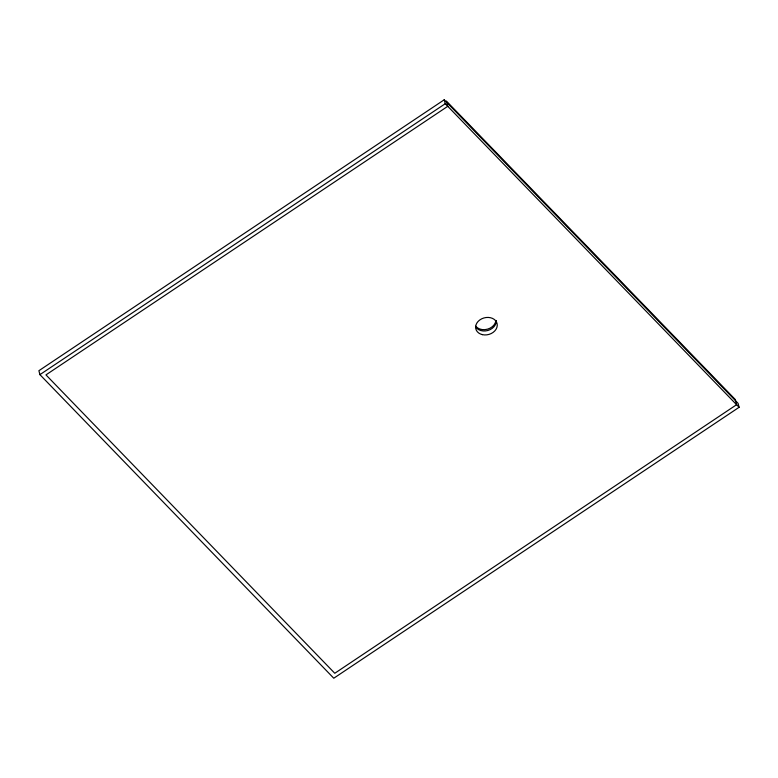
<?xml version="1.0" encoding="UTF-8"?>
<svg xmlns="http://www.w3.org/2000/svg" width="778" height="778" viewBox="0 0 778 778"><rect width="100%" height="100%" fill="white"/><g stroke="black" fill="none" stroke-linecap="round" stroke-linejoin="round"><path stroke-width="1.17" d="M444.228 99.778L38.9 370.707L39.921 374.646L333.772 678.221L739.1 407.293L738.079 403.354L444.228 99.778L445.249 103.717L739.1 407.293M39.921 374.646L445.249 103.717M495.878 320.439A10.95 8.597 -14.5 0 1 487.573 329.152A10.95 8.597 -14.5 0 1 475.737 326.206M496.228 320.857A10.95 8.597 -14.5 0 1 487.971 330.456A10.95 8.597 -14.5 0 1 475.611 326.848M447.758 106.314L45.96 374.889L334.783 673.271L736.591 404.696L735.229 399.445L446.397 101.052L447.758 106.314M482.409 334.647A10.95 8.597 -14.5 0 0 497.152 323.93A10.95 8.597 -14.5 0 0 479.754 319.982A10.95 8.597 -14.5 0 0 482.409 334.647"/></g></svg>
